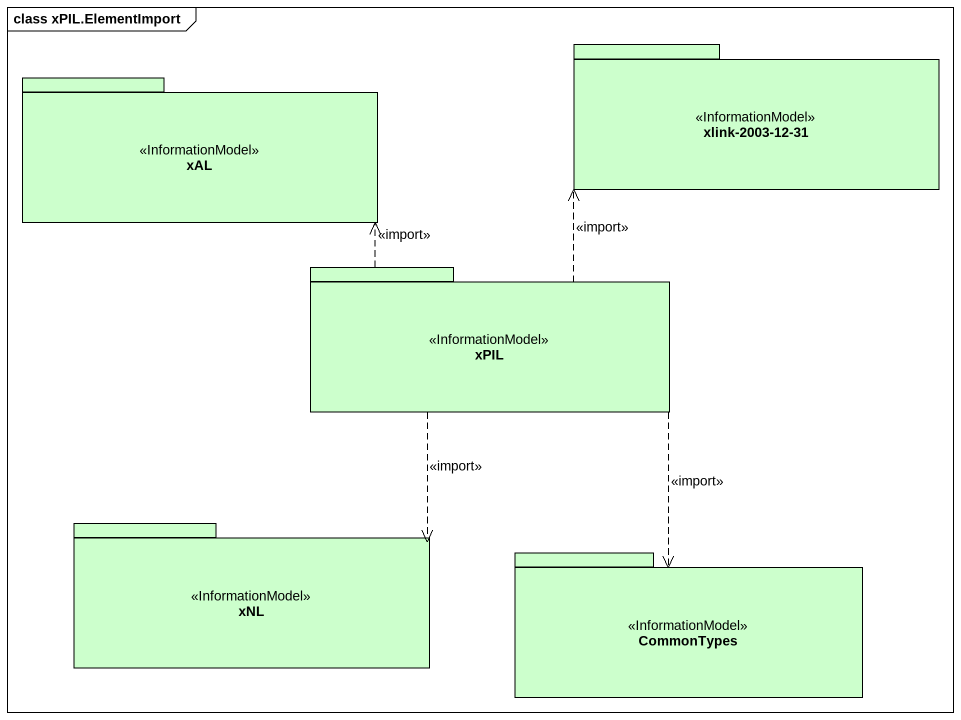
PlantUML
@startuml
mainframe class xPIL.ElementImport
package "xlink-2003-12-31" as xlink_2003_12_31 <<InformationModel>> #CCFFCC {
}
package xAL <<InformationModel>> #CCFFCC {
}
package xPIL <<InformationModel>> #CCFFCC {
}
package xNL <<InformationModel>> #CCFFCC {
}
package CommonTypes <<InformationModel>> #CCFFCC {
}
xPIL .up.> xlink_2003_12_31 : <<import>>
xPIL .up.> xAL : <<import>>
xPIL ..> xNL : <<import>>
xPIL ..> CommonTypes : <<import>>
@enduml
